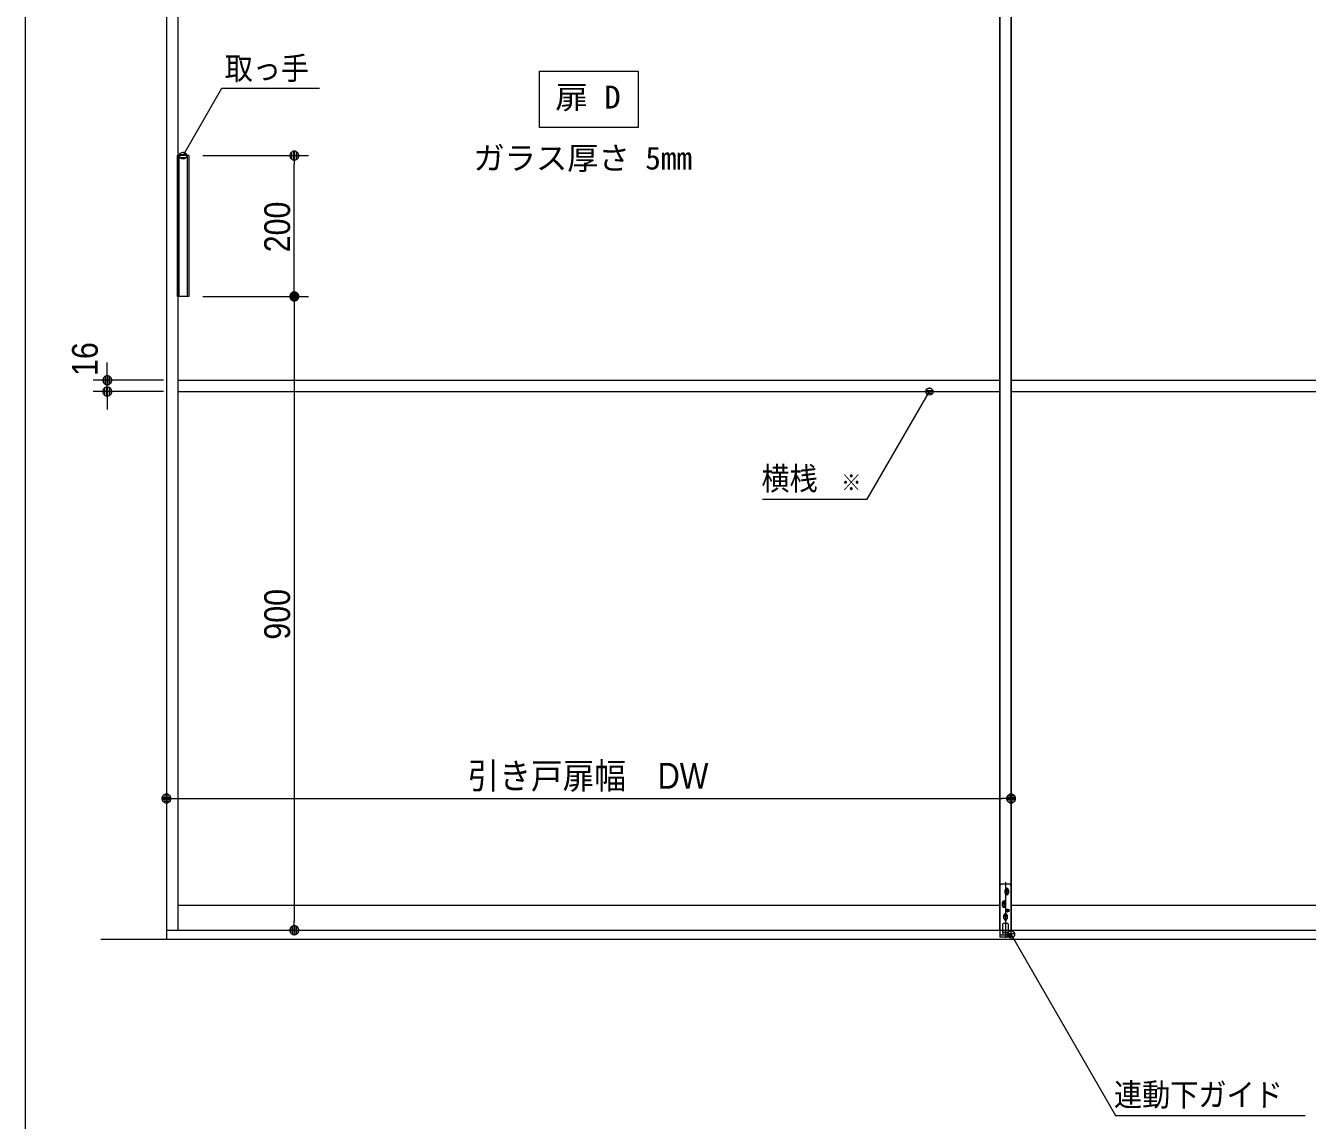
# Model space of a CAD drawing. Units: millimetres, scale not verified. Extents: x -6062 to 6062, y -3045 to 3045.
# Drawn here: x -5788 to -3967, y -2257 to -702 of the extents above; entities that cross this region are included whole.
import ezdxf
from ezdxf.enums import TextEntityAlignment as Align

# ---------------------------------------------------------------- set-up
doc = ezdxf.new("R2010")
doc.units = ezdxf.units.MM
doc.header["$LTSCALE"] = 20
for name, color, linetype, lineweight in [('0-0_2寸法-1', 7, 'Continuous', 9), ('0-1_0', 7, 'Continuous', 9), ('0-2_2寸法-3', 7, 'Continuous', 9), ('0-3_3一般', 7, 'Continuous', 9), ('0-4_1図面枠', 7, 'Continuous', 9), ('0-5_2寸法-2', 7, 'Continuous', 9)]:
    doc.layers.add(name, color=color, linetype=linetype, lineweight=lineweight)
doc.styles.add('ＭＳ ゴシック', font='')
doc.styles.add('ＭＳ Ｐゴシック', font='')
doc.styles.get('ＭＳ ゴシック').set_extended_font_data('MS Gothic')
doc.styles.get('ＭＳ Ｐゴシック').set_extended_font_data('MS PGothic')

# ---------------------------------------------------------------- blocks, each defined once
blk = doc.blocks.new('_Dot')
at = {"layer": '0-1_0'}
for p, q in [((-10, 0), (-20, 0)), ((9.78, 2), (-9.78, 2)), ((7.99, 6), (-7.99, 6)), ((9.16, -3.98), (-9.16, -3.98)), ((6, -7.98), (-6, -7.98))]:
    blk.add_line(p, q, dxfattribs=at)
for points in [[(10, 0), (9.92, 1.25), (9.69, 2.49), (9.3, 3.68), (8.76, 4.82), (8.09, 5.88), (7.29, 6.85), (6.37, 7.71), (5.36, 8.44), (4.26, 9.05), (3.09, 9.51), (1.87, 9.82), (0.63, 9.98), (-0.63, 9.98), (-1.87, 9.82), (-3.09, 9.51), (-4.26, 9.05), (-5.36, 8.44), (-6.37, 7.71), (-7.29, 6.85), (-8.09, 5.88), (-8.76, 4.82), (-9.3, 3.68), (-9.69, 2.49), (-9.92, 1.25), (-10, 0), (0, 0)], [(-10, 0), (-9.92, -1.25), (-9.69, -2.49), (-9.3, -3.68), (-8.76, -4.82), (-8.09, -5.88), (-7.29, -6.85), (-6.37, -7.71), (-5.36, -8.44), (-4.26, -9.05), (-3.09, -9.51), (-1.87, -9.82), (-0.63, -9.98), (0.63, -9.98), (1.87, -9.82), (3.09, -9.51), (4.26, -9.05), (5.36, -8.44), (6.37, -7.71), (7.29, -6.85), (8.09, -5.88), (8.76, -4.82), (9.3, -3.68), (9.69, -2.49), (9.92, -1.25), (10, 0), (0, 0)]]:
    blk.add_lwpolyline(points, close=True, dxfattribs=at)
blk = doc.blocks.new('グループ-134')
at = {"layer": '0-3_3一般'}
for p, q in [((-76000, 6100), (-76000, -39740)), ((-75680, 6050), (-75680, -39740)), ((-52320, -39740), (-52320, 6050)), ((-52320, 6050), (-52320, -39740)), ((-52000, -39740), (-52000, 6050)), ((-52000, 6050), (-52000, -39740)), ((-75362, -17740), (-75682, -17740)), ((-75682, -21740), (-75682, -17740)), ((-75642, -21740), (-75642, -17740)), ((-75402, -21740), (-75402, -17740)), ((-75362, -17740), (-75362, -21740)), ((-75362, -21740), (-75682, -21740)), ((-75680, -24120), (-52320, -24120)), ((-52000, -24120), (-28640, -24120)), ((-75680, -24440), (-52320, -24440)), ((-52000, -24440), (-28640, -24440)), ((-52320, -38492.4), (-52320, -39934.4)), ((-52060, -38432.4), (-52260, -38432.4)), ((-52169.5, -38592.4), (-52070.5, -38592.4)), ((-52165, -38692.4), (-52165, -38592.4)), ((-52160, -38371.7), (-52160, -39958.4)), ((-52120, -38542.9), (-52120, -38641.9)), ((-52075, -38592.4), (-52075, -38692.4)), ((-52000, -39932.4), (-52000, -38492.4)), ((-52249.5, -38952.4), (-52150.5, -38952.4)), ((-52245, -39052.4), (-52245, -38952.4)), ((-52200, -38902.9), (-52200, -39001.9)), ((-52059.5, -38642.4), (-52180.5, -38642.4)), ((-52169.5, -38692.4), (-52070.5, -38692.4)), ((-52155, -38952.4), (-52155, -39052.4)), ((-52120, -38642.9), (-52120, -38741.9)), ((-52320, -39040), (-75680, -39040)), ((-52139.5, -39002.4), (-52260.5, -39002.4)), ((-52249.5, -39052.4), (-52150.5, -39052.4)), ((-52209.5, -39312.4), (-52110.5, -39312.4)), ((-52205, -39412.4), (-52205, -39312.4)), ((-52200, -39002.9), (-52200, -39101.9)), ((-52160, -39262.9), (-52160, -39361.9)), ((-52146.2, -39182.4), (-52053.8, -39182.4)), ((-52115, -39312.4), (-52115, -39412.4)), ((-52100, -39136.2), (-52100, -39228.6)), ((-28640, -39040), (-52000, -39040)), ((-52235, -39802.4), (-52235, -39562.4)), ((-52095, -39552.4), (-52225, -39552.4)), ((-52099.5, -39362.4), (-52220.5, -39362.4)), ((-52209.5, -39412.4), (-52110.5, -39412.4)), ((-52160, -39362.9), (-52160, -39461.9)), ((-52085, -39562.4), (-52085, -39802.4)), ((-76000, -39740), (-52000, -39740)), ((-52320, -39740), (-28320, -39740)), ((-52320, -39874.4), (-52220, -39874.4)), ((-52320, -39932.4), (-52000, -39932.4)), ((-52235, -39802.4), (-52085, -39802.4)), ((-52230, -39802.4), (-52230, -39874.4)), ((-52090, -39802.4), (-52230, -39802.4)), ((-52230, -39874.4), (-52090, -39874.4)), ((-52220, -39874.4), (-52224, -39874.4)), ((-52100, -39874.4), (-52000, -39874.4)), ((-52090, -39802.4), (-52090, -39874.4))]:
    blk.add_line(p, q, dxfattribs=at)
blk.add_lwpolyline([(-52224, -39874.4), (-52096, -39874.4), (-52100, -39874.4)], dxfattribs=at)
blk.add_circle((-52100, -39182.4), 42, dxfattribs=at)
for centre, radius, start, end in [((-52260, -38492.4), 60, 90, 180), ((-52120, -38592.4), 45, 0, 180), ((-52060, -38492.4), 60, 0, 90), ((-52200, -38952.4), 45, 0, 180), ((-52120, -38692.4), 45, 180, 0), ((-52200, -39052.4), 45, 180, 0), ((-52160, -39312.4), 45, 0, 180), ((-52225, -39562.4), 10, 90, 180), ((-52160, -39412.4), 45, 180, 0), ((-52095, -39562.4), 10, 0, 90)]:
    blk.add_arc(centre, radius, start, end, dxfattribs=at)
blk = doc.blocks.new('グループ-135')
at = {"layer": '0-3_3一般'}
for p, q in [((-76000, 7000), (-76000, -40000)), ((20736.5, -40000), (-77863.5, -40000))]:
    blk.add_line(p, q, dxfattribs=at)
blk = doc.blocks.new('グループ-136')
at = {"layer": '0-3_3一般'}
for name in ['グループ-135', 'グループ-134']:
    blk.add_blockref(name, (0, 0), dxfattribs=at)
blk = doc.blocks.new('グループ-142')
at = {"layer": '0-4_1図面枠'}
blk.add_lwpolyline([(-80000, 55400), (80000, 55400), (80000, -55400), (-80000, -55400)], close=True, dxfattribs=at)
blk = doc.blocks.new('図面枠')
at = {"layer": '0-4_1図面枠'}
blk.add_blockref('グループ-142', (0, 0), dxfattribs=at)

msp = doc.modelspace()

# ---------------------------------------------------------------- linework, layer by layer
at = {"layer": '0-0_2寸法-1'}
for p, q in [((-5535.8, -887), (-5385.8, -887)), ((-5405.8, -1074.29), (-5405.8, -899.71)), ((-5535.6, -1087), (-5385.8, -1087)), ((-5535.6, -1087), (-5385.8, -1087)), ((-5405.8, -1099.71), (-5405.8, -1974.29)), ((-5587.5, -1780), (-5587.3, -1780)), ((-4387.5, -1780), (-4387.3, -1780)), ((-5574.79, -1800), (-4400.21, -1800)), ((-5535.8, -1987), (-5385.8, -1987))]:
    msp.add_line(p, q, dxfattribs=at)
at = {"layer": '0-2_2寸法-3'}
for p, q in [((-5558.91, -886.01), (-5568.69, -886.01)), ((-5559.8, -890.01), (-5567.8, -890.01)), ((-5563.63, -882.01), (-5563.97, -882.01)), ((-5563.63, -882.01), (-5563.97, -882.01)), ((-4503.33, -1217.01), (-4503.67, -1217.01)), ((-4503.33, -1217.01), (-4503.67, -1217.01)), ((-4498.61, -1221.01), (-4508.39, -1221.01)), ((-4499.5, -1225.01), (-4507.5, -1225.01)), ((-4382.6, -1992.11), (-4392.4, -1992.11)), ((-4383.5, -1996.11), (-4391.5, -1996.11)), ((-4387.31, -1988.11), (-4387.69, -1988.11)), ((-4387.31, -1988.11), (-4387.69, -1988.11))]:
    msp.add_line(p, q, dxfattribs=at)
msp.add_lwpolyline([(-5057.5, -767), (-4917.5, -767), (-4917.5, -847), (-5057.5, -847)], close=True, dxfattribs=at)
for points in [[(-5563.8, -887), (-5508.56, -791.33), (-5370.04, -791.33)], [(-4740.84, -1374.84), (-4591.74, -1374.84), (-4503.5, -1222)], [(-4387.5, -1993.1), (-4239.18, -2250), (-3969.85, -2250)]]:
    msp.add_lwpolyline(points, dxfattribs=at)
for centre in [(-5563.8, -887), (-5563.8, -887), (-4503.5, -1222), (-4503.5, -1222), (-4387.5, -1993.1), (-4387.5, -1993.1)]:
    msp.add_circle(centre, 5.01, dxfattribs=at)
at = {"layer": '0-5_2寸法-2'}
for p, q in [((-5671.5, -1193.29), (-5671.5, -1180.58)), ((-5591.5, -1206), (-5691.5, -1206)), ((-5671.5, -1222), (-5671.5, -1206)), ((-5591.5, -1222), (-5691.5, -1222)), ((-5671.5, -1234.71), (-5671.5, -1247.42))]:
    msp.add_line(p, q, dxfattribs=at)

# ---------------------------------------------------------------- block references
at = {"layer": '0-0_2寸法-1', "xscale": 0.6356201, "yscale": 0.6356201}
for p, rotation in [((-5405.8, -887), 90), ((-5405.8, -1087), 270), ((-5405.8, -1087), 90), ((-5587.5, -1800), 180), ((-5405.8, -1987), 270)]:
    msp.add_blockref('_Dot', p, dxfattribs=dict(at, rotation=rotation))
msp.add_blockref('_Dot', (-4387.5, -1800), dxfattribs=at)
at = {"layer": '0-3_3一般', "xscale": 0.05, "yscale": 0.05}
msp.add_blockref('グループ-136', (-1787.5, 0), dxfattribs=at)
at = {"layer": '0-4_1図面枠', "xscale": 0.05, "yscale": 0.05}
msp.add_blockref('図面枠', (-1787.5, 0), dxfattribs=at)
at = {"layer": '0-5_2寸法-2', "xscale": 0.6356201, "yscale": 0.6356201}
for p, rotation in [((-5671.5, -1206), 270), ((-5671.5, -1222), 90)]:
    msp.add_blockref('_Dot', p, dxfattribs=dict(at, rotation=rotation))

# ---------------------------------------------------------------- texts
at = {"layer": '0-0_2寸法-1', "style": 'ＭＳ Ｐゴシック', "width": 0.9}
for s, p in [('200', (-5400.84, -1024.28)), ('900', (-5400.84, -1574.38))]:
    msp.add_text(s, height=36.66, rotation=90, dxfattribs=at).set_placement(p, align=Align.BOTTOM_LEFT)
msp.add_text('引き戸扉幅\u3000DW', height=36.69, dxfattribs=at).set_placement((-5159.66, -1797.07), align=Align.BOTTOM_LEFT)
at = {"layer": '0-2_2寸法-3', "style": 'ＭＳ ゴシック'}
for s, height, width, p in [('取っ手', 32.55, 0.9, (-5504.71, -788.94)), ('扉 D', 32.55, 1.05, (-5035.14, -829.87)), ('横桟', 32.55, 0.9, (-4742.2, -1371.66)), ('※', 23.31, 0.9, (-4628.84, -1369.88)), ('連動下ガイド', 32.55, 0.9, (-4241.28, -2246.66))]:
    msp.add_text(s, height=height, dxfattribs=dict(at, width=width)).set_placement(p, align=Align.BOTTOM_LEFT)
msp.add_text('ガラス厚さ 5mm', height=32.55, dxfattribs=at).set_placement((-5151.29, -916.45), align=Align.BOTTOM_LEFT)
at = {"layer": '0-5_2寸法-2', "style": 'ＭＳ Ｐゴシック', "width": 0.9}
msp.add_text('16', height=36.66, rotation=90, dxfattribs=at).set_placement((-5673.98, -1199.9), align=Align.BOTTOM_LEFT)

doc.saveas('drawing.dxf')
